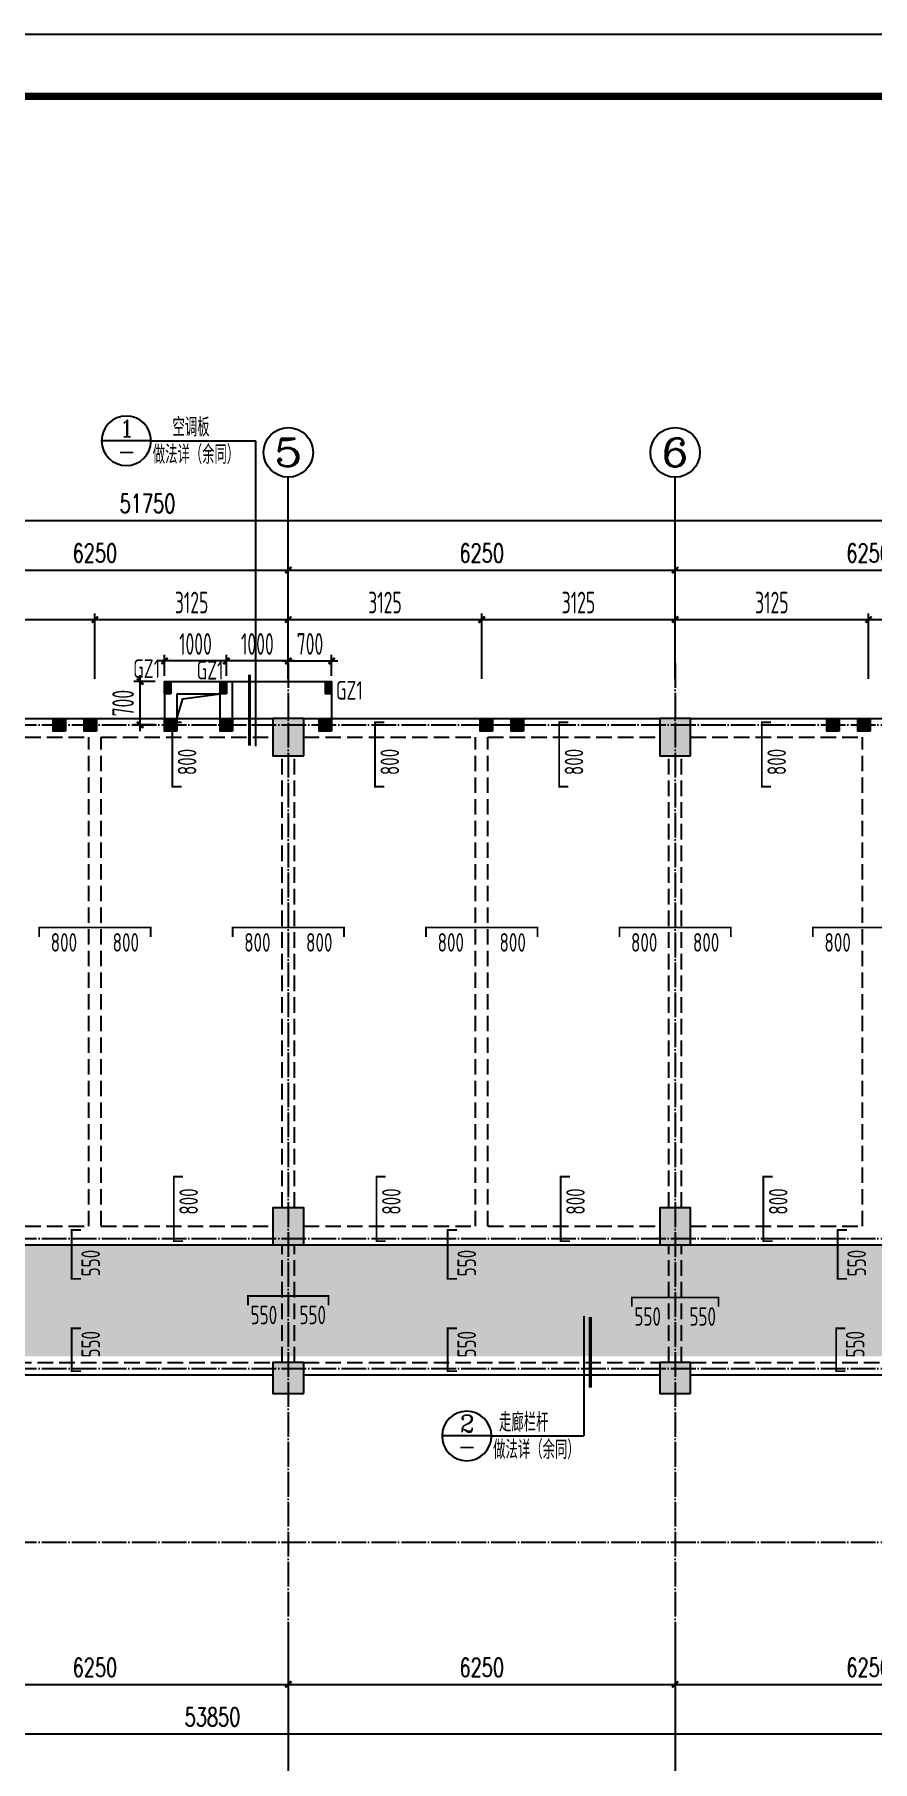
# Model space of a CAD drawing. Extents: x 139600 to 234074, y -135459 to 284050.
# Drawn here: x 174150 to 187688, y -72845 to -44950 of the extents above; entities that cross this region are included whole.
import ezdxf
from ezdxf.enums import TextEntityAlignment as Align

# ---------------------------------------------------------------- set-up
doc = ezdxf.new("R2010")
doc.units = 0
doc.header["$LTSCALE"] = 100
for name, pattern in [('DASHED', [0.75, 0.5, -0.25]), ('DOTE', [2.42, 2, -0.2, 0.02, -0.2]), ('HIDDEN', [7, 5, -2])]:
    doc.linetypes.add(name, pattern=pattern)
doc.layers.get('0').update_dxf_attribs({"linetype": 'CONTINUOUS'})
doc.layers.get('Defpoints').update_dxf_attribs({"linetype": 'CONTINUOUS'})
for name, color, linetype in [('AXIS', 3, 'CONTINUOUS'), ('AXIS_TEXT', 7, 'CONTINUOUS'), ('BEAM', 4, 'DASHED'), ('BEAM_CON', 4, 'CONTINUOUS'), ('B挑板&檐线', 6, 'CONTINUOUS'), ('B板筋标注', 7, 'CONTINUOUS'), ('B板细部尺寸标注', 9, 'CONTINUOUS'), ('COLU', 7, 'CONTINUOUS'), ('DOTE', 8, 'DOTE'), ('D大样&索引', 7, 'CONTINUOUS'), ('D洞口边线', 6, 'CONTINUOUS'), ('FSK_FREIN', 2, 'CONTINUOUS'), ('FSK_FTEXT', 4, 'CONTINUOUS'), ('GZ', 2, 'CONTINUOUS'), ('图框', 7, 'CONTINUOUS')]:
    doc.layers.add(name, color=color, linetype=linetype)
doc.styles.add('_TCH_AXIS', font='COMPLEX', dxfattribs={"bigfont": 'GBCBIG'})
doc.styles.add('_TCH_DIM', font='tssdeng.shx', dxfattribs={"width": 0.7, "bigfont": '1.shx'})
doc.styles.add('_TCH_DIM_T3', font='simplex_.ttf', dxfattribs={"width": 0.705882, "bigfont": 'GBCBIG'})
doc.styles.add('BW_Rein', font='Tssdeng.shx', dxfattribs={"width": 0.7, "bigfont": 'hztxt.shx'})
doc.styles.add('COMP', font='COMPLEX', dxfattribs={"bigfont": 'hztxt'})
doc.styles.add('COMPLEX', font='COMPLEX')
doc.styles.add('TSSD_Dimension', font='tssdeng.shx', dxfattribs={"width": 0.62, "bigfont": '1.shx'})
doc.styles.add('TSSD_Rein', font='Tssdeng.shx', dxfattribs={"width": 0.7, "bigfont": '1.shx'})
doc.dimstyles.new('_TCH_ARCH&&100', dxfattribs={"dimtxt": 297.5, "dimasz": 100, "dimexe": 250, "dimexo": 300, "dimgap": 126.25, "dimtad": 1, "dimdec": 0, "dimzin": 0, "dimdsep": 46, "dimtxsty": '_TCH_DIM_T3', "dimblk": 'ARCHTICK', "dimcen": 0.09, "dimclrt": 7, "dimazin": 2, "dimtfac": 1, "dimtdec": 0, "dimtix": 1, "dimtmove": 2, "dimatfit": 3, "dimfxl": 1, "dimtolj": 1, "dimtzin": 0, "dimarcsym": 0})
doc.dimstyles.new('TSSD_100_100', dxfattribs={"dimtxt": 350, "dimasz": 100, "dimexe": 100, "dimexo": 250, "dimgap": 100, "dimtad": 1, "dimdec": 0, "dimzin": 0, "dimdsep": 46, "dimtxsty": 'TSSD_Dimension', "dimblk": 'ARCHTICK', "dimblk1": 'ARCHTICK', "dimblk2": 'ARCHTICK', "dimcen": 0, "dimdle": 100, "dimclrt": 7, "dimadec": 0, "dimazin": 0, "dimtfac": 1, "dimtdec": 0, "dimtix": 1, "dimtmove": 2, "dimatfit": 3, "dimfxl": 1, "dimtolj": 1, "dimtzin": 0, "dimarcsym": 0})
doc.dimstyles.new('TSSD_100_100$0', dxfattribs={"dimtxt": 350, "dimasz": 150, "dimexe": 100, "dimexo": 50, "dimgap": 100, "dimtad": 1, "dimdec": 0, "dimzin": 0, "dimdsep": 46, "dimtxsty": 'TSSD_Rein', "dimblk": 'OBLIQUE', "dimcen": 0, "dimdle": 100, "dimclrt": 7, "dimadec": 0, "dimazin": 0, "dimtfac": 1, "dimtdec": 0, "dimtix": 1, "dimtmove": 2, "dimatfit": 3, "dimfxl": 250, "dimtolj": 1, "dimtzin": 0, "dimarcsym": 0})

# ---------------------------------------------------------------- blocks, each defined once
blk = doc.blocks.new('_AXISO')
blk.add_circle((0, 0), 0.5)
at = {"layer": 'AXIS_TEXT', "style": 'COMPLEX', "width": 1.041667}
blk.add_attdef('A', text='', height=0.56, dxfattribs=at).set_placement((-0.25, -0.28), (0.25, -0.28), align=Align.FIT)
blk = doc.blocks.new('_ArchTick')
at = {"color": 0, "linetype": 'ByBlock', "const_width": 0.4}
blk.add_lwpolyline([(-0.5, -0.5), (0.5, 0.5)], dxfattribs=at)
blk = doc.blocks.new('*D64')
at = {"layer": 'AXIS', "color": 0, "lineweight": -2}
for p, q in [((172000, -54800), (172000, -53350)), ((178250, -54800), (178250, -53350)), ((172000, -53600), (178250, -53600))]:
    blk.add_line(p, q, dxfattribs=at)
at = {"layer": 'Defpoints', "color": 0}
for p in [(178250, -53600), (172000, -55100), (178250, -55100)]:
    blk.add_point(p, dxfattribs=at)
at = {"layer": 'AXIS', "color": 0, "lineweight": -2, "xscale": 100, "yscale": 100, "zscale": 100, "rotation": 180}
blk.add_blockref('_ArchTick', (172000, -53600), dxfattribs=at)
at = {"layer": 'AXIS', "color": 0, "lineweight": -2, "xscale": 100, "yscale": 100, "zscale": 100}
blk.add_blockref('_ArchTick', (178250, -53600), dxfattribs=at)
at = {"layer": 'AXIS', "color": 7, "insert": (175125, -53325), "char_height": 297.5, "attachment_point": 5, "style": '_TCH_DIM_T3'}
blk.add_mtext('\\A1;6250', dxfattribs=at)
blk = doc.blocks.new('*D65')
at = {"layer": 'AXIS', "color": 0, "lineweight": -2}
for p, q in [((178250, -54800), (178250, -53350)), ((184500, -54800), (184500, -53350)), ((178250, -53600), (184500, -53600))]:
    blk.add_line(p, q, dxfattribs=at)
at = {"layer": 'Defpoints', "color": 0}
for p in [(184500, -53600), (178250, -55100), (184500, -55100)]:
    blk.add_point(p, dxfattribs=at)
at = {"layer": 'AXIS', "color": 0, "lineweight": -2, "xscale": 100, "yscale": 100, "zscale": 100, "rotation": 180}
blk.add_blockref('_ArchTick', (178250, -53600), dxfattribs=at)
at = {"layer": 'AXIS', "color": 0, "lineweight": -2, "xscale": 100, "yscale": 100, "zscale": 100}
blk.add_blockref('_ArchTick', (184500, -53600), dxfattribs=at)
at = {"layer": 'AXIS', "color": 7, "insert": (181375, -53325), "char_height": 297.5, "attachment_point": 5, "style": '_TCH_DIM_T3'}
blk.add_mtext('\\A1;6250', dxfattribs=at)
blk = doc.blocks.new('*D66')
at = {"layer": 'AXIS', "color": 0, "lineweight": -2}
for p, q in [((184500, -54800), (184500, -53350)), ((190750, -54800), (190750, -53350)), ((184500, -53600), (190750, -53600))]:
    blk.add_line(p, q, dxfattribs=at)
at = {"layer": 'Defpoints', "color": 0}
for p in [(190750, -53600), (184500, -55100), (190750, -55100)]:
    blk.add_point(p, dxfattribs=at)
at = {"layer": 'AXIS', "color": 0, "lineweight": -2, "xscale": 100, "yscale": 100, "zscale": 100, "rotation": 180}
blk.add_blockref('_ArchTick', (184500, -53600), dxfattribs=at)
at = {"layer": 'AXIS', "color": 0, "lineweight": -2, "xscale": 100, "yscale": 100, "zscale": 100}
blk.add_blockref('_ArchTick', (190750, -53600), dxfattribs=at)
at = {"layer": 'AXIS', "color": 7, "insert": (187625, -53325), "char_height": 297.5, "attachment_point": 5, "style": '_TCH_DIM_T3'}
blk.add_mtext('\\A1;6250', dxfattribs=at)
blk = doc.blocks.new('*D70')
at = {"layer": 'AXIS', "color": 0, "lineweight": -2}
for p, q in [((172000, -70900), (172000, -71850)), ((178250, -70900), (178250, -71850)), ((172000, -71600), (178250, -71600))]:
    blk.add_line(p, q, dxfattribs=at)
at = {"layer": 'Defpoints', "color": 0}
for p in [(172000, -70600), (178250, -70600), (178250, -71600)]:
    blk.add_point(p, dxfattribs=at)
at = {"layer": 'AXIS', "color": 0, "lineweight": -2, "xscale": 100, "yscale": 100, "zscale": 100, "rotation": 180}
blk.add_blockref('_ArchTick', (172000, -71600), dxfattribs=at)
at = {"layer": 'AXIS', "color": 0, "lineweight": -2, "xscale": 100, "yscale": 100, "zscale": 100}
blk.add_blockref('_ArchTick', (178250, -71600), dxfattribs=at)
at = {"layer": 'AXIS', "color": 7, "insert": (175125, -71325), "char_height": 297.5, "attachment_point": 5, "style": '_TCH_DIM_T3'}
blk.add_mtext('\\A1;6250', dxfattribs=at)
blk = doc.blocks.new('*D71')
at = {"layer": 'AXIS', "color": 0, "lineweight": -2}
for p, q in [((178250, -70900), (178250, -71850)), ((184500, -70900), (184500, -71850)), ((178250, -71600), (184500, -71600))]:
    blk.add_line(p, q, dxfattribs=at)
at = {"layer": 'Defpoints', "color": 0}
for p in [(178250, -70600), (184500, -70600), (184500, -71600)]:
    blk.add_point(p, dxfattribs=at)
at = {"layer": 'AXIS', "color": 0, "lineweight": -2, "xscale": 100, "yscale": 100, "zscale": 100, "rotation": 180}
blk.add_blockref('_ArchTick', (178250, -71600), dxfattribs=at)
at = {"layer": 'AXIS', "color": 0, "lineweight": -2, "xscale": 100, "yscale": 100, "zscale": 100}
blk.add_blockref('_ArchTick', (184500, -71600), dxfattribs=at)
at = {"layer": 'AXIS', "color": 7, "insert": (181375, -71325), "char_height": 297.5, "attachment_point": 5, "style": '_TCH_DIM_T3'}
blk.add_mtext('\\A1;6250', dxfattribs=at)
blk = doc.blocks.new('*D72')
at = {"layer": 'AXIS', "color": 0, "lineweight": -2}
for p, q in [((184500, -70900), (184500, -71850)), ((190750, -70900), (190750, -71850)), ((184500, -71600), (190750, -71600))]:
    blk.add_line(p, q, dxfattribs=at)
at = {"layer": 'Defpoints', "color": 0}
for p in [(184500, -70600), (190750, -70600), (190750, -71600)]:
    blk.add_point(p, dxfattribs=at)
at = {"layer": 'AXIS', "color": 0, "lineweight": -2, "xscale": 100, "yscale": 100, "zscale": 100, "rotation": 180}
blk.add_blockref('_ArchTick', (184500, -71600), dxfattribs=at)
at = {"layer": 'AXIS', "color": 0, "lineweight": -2, "xscale": 100, "yscale": 100, "zscale": 100}
blk.add_blockref('_ArchTick', (190750, -71600), dxfattribs=at)
at = {"layer": 'AXIS', "color": 7, "insert": (187625, -71325), "char_height": 297.5, "attachment_point": 5, "style": '_TCH_DIM_T3'}
blk.add_mtext('\\A1;6250', dxfattribs=at)
blk = doc.blocks.new('*D74')
at = {"layer": 'AXIS', "color": 0, "lineweight": -2}
for p, q in [((150100, -54800), (150100, -52550)), ((201850, -54800), (201850, -52550)), ((150100, -52800), (201850, -52800))]:
    blk.add_line(p, q, dxfattribs=at)
at = {"layer": 'Defpoints', "color": 0}
for p in [(201850, -52800), (150100, -55100), (201850, -55100)]:
    blk.add_point(p, dxfattribs=at)
at = {"layer": 'AXIS', "color": 0, "lineweight": -2, "xscale": 100, "yscale": 100, "zscale": 100, "rotation": 180}
blk.add_blockref('_ArchTick', (150100, -52800), dxfattribs=at)
at = {"layer": 'AXIS', "color": 0, "lineweight": -2, "xscale": 100, "yscale": 100, "zscale": 100}
blk.add_blockref('_ArchTick', (201850, -52800), dxfattribs=at)
at = {"layer": 'AXIS', "color": 7, "insert": (175975, -52525), "char_height": 297.5, "attachment_point": 5, "style": '_TCH_DIM_T3'}
blk.add_mtext('\\A1;51750', dxfattribs=at)
blk = doc.blocks.new('*D79')
at = {"layer": 'AXIS', "color": 0, "lineweight": -2}
for p, q in [((150100, -70900), (150100, -72650)), ((203950, -70900), (203950, -72650)), ((150100, -72400), (203950, -72400))]:
    blk.add_line(p, q, dxfattribs=at)
at = {"layer": 'Defpoints', "color": 0}
for p in [(150100, -70600), (203950, -70600), (203950, -72400)]:
    blk.add_point(p, dxfattribs=at)
at = {"layer": 'AXIS', "color": 0, "lineweight": -2, "xscale": 100, "yscale": 100, "zscale": 100, "rotation": 180}
blk.add_blockref('_ArchTick', (150100, -72400), dxfattribs=at)
at = {"layer": 'AXIS', "color": 0, "lineweight": -2, "xscale": 100, "yscale": 100, "zscale": 100}
blk.add_blockref('_ArchTick', (203950, -72400), dxfattribs=at)
at = {"layer": 'AXIS', "color": 7, "insert": (177025, -72125), "char_height": 297.5, "attachment_point": 5, "style": '_TCH_DIM_T3'}
blk.add_mtext('\\A1;53850', dxfattribs=at)
blk = doc.blocks.new('*D87')
at = {"layer": 'B板细部尺寸标注', "color": 0, "lineweight": -2}
for p, q in [((175125, -55355), (175125, -54300)), ((178250, -55355), (178250, -54300)), ((175025, -54400), (178350, -54400))]:
    blk.add_line(p, q, dxfattribs=at)
at = {"layer": 'Defpoints', "color": 0}
for p in [(178250, -54400), (175125, -55605), (178250, -55605)]:
    blk.add_point(p, dxfattribs=at)
at = {"layer": 'B板细部尺寸标注', "color": 0, "lineweight": -2, "xscale": 100, "yscale": 100, "zscale": 100, "rotation": 180}
blk.add_blockref('_ArchTick', (175125, -54400), dxfattribs=at)
at = {"layer": 'B板细部尺寸标注', "color": 0, "lineweight": -2, "xscale": 100, "yscale": 100, "zscale": 100}
blk.add_blockref('_ArchTick', (178250, -54400), dxfattribs=at)
at = {"layer": 'B板细部尺寸标注', "color": 7, "insert": (176688, -54125), "char_height": 350, "attachment_point": 5, "style": 'TSSD_Dimension'}
blk.add_mtext('\\A1;3125', dxfattribs=at)
blk = doc.blocks.new('*D88')
at = {"layer": 'B板细部尺寸标注', "color": 0, "lineweight": -2}
for p, q in [((172000, -55355), (172000, -54300)), ((175125, -55355), (175125, -54300)), ((171900, -54400), (175225, -54400))]:
    blk.add_line(p, q, dxfattribs=at)
at = {"layer": 'Defpoints', "color": 0}
for p in [(175125, -54400), (172000, -55605), (175125, -55605)]:
    blk.add_point(p, dxfattribs=at)
at = {"layer": 'B板细部尺寸标注', "color": 0, "lineweight": -2, "xscale": 100, "yscale": 100, "zscale": 100, "rotation": 180}
blk.add_blockref('_ArchTick', (172000, -54400), dxfattribs=at)
at = {"layer": 'B板细部尺寸标注', "color": 0, "lineweight": -2, "xscale": 100, "yscale": 100, "zscale": 100}
blk.add_blockref('_ArchTick', (175125, -54400), dxfattribs=at)
at = {"layer": 'B板细部尺寸标注', "color": 7, "insert": (173562, -54125), "char_height": 350, "attachment_point": 5, "style": 'TSSD_Dimension'}
blk.add_mtext('\\A1;3125', dxfattribs=at)
blk = doc.blocks.new('*D97')
at = {"layer": 'B板细部尺寸标注', "color": 0, "lineweight": -2}
for p, q in [((181375, -55355), (181375, -54300)), ((184500, -55355), (184500, -54300)), ((181275, -54400), (184600, -54400))]:
    blk.add_line(p, q, dxfattribs=at)
at = {"layer": 'Defpoints', "color": 0}
for p in [(184500, -54400), (181375, -55605), (184500, -55605)]:
    blk.add_point(p, dxfattribs=at)
at = {"layer": 'B板细部尺寸标注', "color": 0, "lineweight": -2, "xscale": 100, "yscale": 100, "zscale": 100, "rotation": 180}
blk.add_blockref('_ArchTick', (181375, -54400), dxfattribs=at)
at = {"layer": 'B板细部尺寸标注', "color": 0, "lineweight": -2, "xscale": 100, "yscale": 100, "zscale": 100}
blk.add_blockref('_ArchTick', (184500, -54400), dxfattribs=at)
at = {"layer": 'B板细部尺寸标注', "color": 7, "insert": (182938, -54125), "char_height": 350, "attachment_point": 5, "style": 'TSSD_Dimension'}
blk.add_mtext('\\A1;3125', dxfattribs=at)
blk = doc.blocks.new('*D98')
at = {"layer": 'B板细部尺寸标注', "color": 0, "lineweight": -2}
for p, q in [((178250, -55355), (178250, -54300)), ((181375, -55355), (181375, -54300)), ((178150, -54400), (181475, -54400))]:
    blk.add_line(p, q, dxfattribs=at)
at = {"layer": 'Defpoints', "color": 0}
for p in [(181375, -54400), (178250, -55605), (181375, -55605)]:
    blk.add_point(p, dxfattribs=at)
at = {"layer": 'B板细部尺寸标注', "color": 0, "lineweight": -2, "xscale": 100, "yscale": 100, "zscale": 100, "rotation": 180}
blk.add_blockref('_ArchTick', (178250, -54400), dxfattribs=at)
at = {"layer": 'B板细部尺寸标注', "color": 0, "lineweight": -2, "xscale": 100, "yscale": 100, "zscale": 100}
blk.add_blockref('_ArchTick', (181375, -54400), dxfattribs=at)
at = {"layer": 'B板细部尺寸标注', "color": 7, "insert": (179812, -54125), "char_height": 350, "attachment_point": 5, "style": 'TSSD_Dimension'}
blk.add_mtext('\\A1;3125', dxfattribs=at)
blk = doc.blocks.new('*D99')
at = {"layer": 'B板细部尺寸标注', "color": 0, "lineweight": -2}
for p, q in [((187625, -55355), (187625, -54300)), ((190750, -55355), (190750, -54300)), ((187525, -54400), (190850, -54400))]:
    blk.add_line(p, q, dxfattribs=at)
at = {"layer": 'Defpoints', "color": 0}
for p in [(190750, -54400), (187625, -55605), (190750, -55605)]:
    blk.add_point(p, dxfattribs=at)
at = {"layer": 'B板细部尺寸标注', "color": 0, "lineweight": -2, "xscale": 100, "yscale": 100, "zscale": 100, "rotation": 180}
blk.add_blockref('_ArchTick', (187625, -54400), dxfattribs=at)
at = {"layer": 'B板细部尺寸标注', "color": 0, "lineweight": -2, "xscale": 100, "yscale": 100, "zscale": 100}
blk.add_blockref('_ArchTick', (190750, -54400), dxfattribs=at)
at = {"layer": 'B板细部尺寸标注', "color": 7, "insert": (189188, -54125), "char_height": 350, "attachment_point": 5, "style": 'TSSD_Dimension'}
blk.add_mtext('\\A1;3125', dxfattribs=at)
blk = doc.blocks.new('*D100')
at = {"layer": 'B板细部尺寸标注', "color": 0, "lineweight": -2}
for p, q in [((184500, -55355), (184500, -54300)), ((187625, -55355), (187625, -54300)), ((184400, -54400), (187725, -54400))]:
    blk.add_line(p, q, dxfattribs=at)
at = {"layer": 'Defpoints', "color": 0}
for p in [(187625, -54400), (184500, -55605), (187625, -55605)]:
    blk.add_point(p, dxfattribs=at)
at = {"layer": 'B板细部尺寸标注', "color": 0, "lineweight": -2, "xscale": 100, "yscale": 100, "zscale": 100, "rotation": 180}
blk.add_blockref('_ArchTick', (184500, -54400), dxfattribs=at)
at = {"layer": 'B板细部尺寸标注', "color": 0, "lineweight": -2, "xscale": 100, "yscale": 100, "zscale": 100}
blk.add_blockref('_ArchTick', (187625, -54400), dxfattribs=at)
at = {"layer": 'B板细部尺寸标注', "color": 7, "insert": (186062, -54125), "char_height": 350, "attachment_point": 5, "style": 'TSSD_Dimension'}
blk.add_mtext('\\A1;3125', dxfattribs=at)
blk = doc.blocks.new('A$C000F6301')
at = {"layer": 'D大样&索引', "color": 6}
blk.add_line((0, 0), (800, 0), dxfattribs=at)
blk.add_circle((400, 0), 400, dxfattribs=at)
blk = doc.blocks.new('A2+1_2')
at = {"layer": '图框'}
blk.add_lwpolyline([(0, 0), (89100, 0), (89100, 42000), (0, 42000)], close=True, dxfattribs=at)
at = {"layer": '图框', "const_width": 120}
blk.add_lwpolyline([(2500, 1000), (88100, 1000), (88100, 41000), (2500, 41000)], close=True, dxfattribs=at)
blk = doc.blocks.new('*D1685')
at = {"layer": 'B板细部尺寸标注', "color": 0, "lineweight": -2}
for p, q in [((176100, -55400), (175756, -55400)), ((175856, -56200), (175856, -55300)), ((176100, -56100), (175756, -56100))]:
    blk.add_line(p, q, dxfattribs=at)
at = {"layer": 'Defpoints', "color": 0}
for p in [(175856, -55400), (176350, -55400), (176350, -56100)]:
    blk.add_point(p, dxfattribs=at)
at = {"layer": 'B板细部尺寸标注', "color": 0, "lineweight": -2, "xscale": 100, "yscale": 100, "zscale": 100}
for p, rotation in [((175856, -55400), 90), ((175856, -56100), 270)]:
    blk.add_blockref('_ArchTick', p, dxfattribs=dict(at, rotation=rotation))
at = {"layer": 'B板细部尺寸标注', "color": 7, "insert": (175581, -55750), "char_height": 350, "attachment_point": 5, "rotation": 90, "style": 'TSSD_Dimension'}
blk.add_mtext('\\A1;700', dxfattribs=at)
blk = doc.blocks.new('*D1686')
at = {"layer": 'B板细部尺寸标注', "color": 0, "lineweight": -2}
for p, q in [((178150, -55069), (179050, -55069)), ((178250, -55307), (178250, -54969)), ((178950, -55307), (178950, -54969))]:
    blk.add_line(p, q, dxfattribs=at)
at = {"layer": 'Defpoints', "color": 0}
for p in [(178950, -55069), (178250, -55557), (178950, -55557)]:
    blk.add_point(p, dxfattribs=at)
at = {"layer": 'B板细部尺寸标注', "color": 0, "lineweight": -2, "xscale": 100, "yscale": 100, "zscale": 100, "rotation": 180}
blk.add_blockref('_ArchTick', (178250, -55069), dxfattribs=at)
at = {"layer": 'B板细部尺寸标注', "color": 0, "lineweight": -2, "xscale": 100, "yscale": 100, "zscale": 100}
blk.add_blockref('_ArchTick', (178950, -55069), dxfattribs=at)
at = {"layer": 'B板细部尺寸标注', "color": 7, "insert": (178600, -54794), "char_height": 350, "attachment_point": 5, "style": 'TSSD_Dimension'}
blk.add_mtext('\\A1;700', dxfattribs=at)
blk = doc.blocks.new('*D1687')
at = {"layer": 'B板细部尺寸标注', "color": 0, "lineweight": -2}
for p, q in [((178350, -55069), (177150, -55069)), ((177250, -55307), (177250, -54969)), ((178250, -55307), (178250, -54969))]:
    blk.add_line(p, q, dxfattribs=at)
at = {"layer": 'Defpoints', "color": 0}
for p in [(177250, -55069), (177250, -55557), (178250, -55557)]:
    blk.add_point(p, dxfattribs=at)
at = {"layer": 'B板细部尺寸标注', "color": 0, "lineweight": -2, "xscale": 100, "yscale": 100, "zscale": 100, "rotation": 180}
blk.add_blockref('_ArchTick', (177250, -55069), dxfattribs=at)
at = {"layer": 'B板细部尺寸标注', "color": 0, "lineweight": -2, "xscale": 100, "yscale": 100, "zscale": 100}
blk.add_blockref('_ArchTick', (178250, -55069), dxfattribs=at)
at = {"layer": 'B板细部尺寸标注', "color": 7, "insert": (177750, -54794), "char_height": 350, "attachment_point": 5, "style": 'TSSD_Dimension'}
blk.add_mtext('\\A1;1000', dxfattribs=at)
blk = doc.blocks.new('*D1688')
at = {"layer": 'B板细部尺寸标注', "color": 0, "lineweight": -2}
for p, q in [((177350, -55069), (176150, -55069)), ((176250, -55307), (176250, -54969)), ((177250, -55307), (177250, -54969))]:
    blk.add_line(p, q, dxfattribs=at)
at = {"layer": 'Defpoints', "color": 0}
for p in [(176250, -55069), (176250, -55557), (177250, -55557)]:
    blk.add_point(p, dxfattribs=at)
at = {"layer": 'B板细部尺寸标注', "color": 0, "lineweight": -2, "xscale": 100, "yscale": 100, "zscale": 100, "rotation": 180}
blk.add_blockref('_ArchTick', (176250, -55069), dxfattribs=at)
at = {"layer": 'B板细部尺寸标注', "color": 0, "lineweight": -2, "xscale": 100, "yscale": 100, "zscale": 100}
blk.add_blockref('_ArchTick', (177250, -55069), dxfattribs=at)
at = {"layer": 'B板细部尺寸标注', "color": 7, "insert": (176750, -54794), "char_height": 350, "attachment_point": 5, "style": 'TSSD_Dimension'}
blk.add_mtext('\\A1;1000', dxfattribs=at)
blk = doc.blocks.new('GZ')
at = {"layer": 'GZ'}
blk.add_hatch(color=252, dxfattribs=at).paths.add_polyline_path([(200, 0), (0, 0), (0, 200), (200, 200)])
at = {"layer": 'GZ', "color": 2}
blk.add_lwpolyline([(200, 0), (0, 0), (0, 200), (200, 200)], close=True, dxfattribs=at)
blk = doc.blocks.new('GZ1')
at = {"layer": 'GZ'}
blk.add_hatch(color=252, dxfattribs=at).paths.add_polyline_path([(100, 200), (0, 200), (0, 0), (100, 0)])
at = {"layer": 'GZ', "color": 2}
blk.add_lwpolyline([(100, 0), (0, 0), (0, 200), (100, 200)], close=True, dxfattribs=at)
blk = doc.blocks.new('A$C7B5C40C7')
at = {"layer": 'GZ'}
for name, p in [('GZ1', (26250, 400)), ('GZ1', (27150, 400)), ('GZ1', (28850, 400)), ('GZ', (24450, -200)), ('GZ', (24950, -200)), ('GZ', (31350, -200)), ('GZ', (31850, -200)), ('GZ', (36950, -200)), ('GZ', (37450, -200)), ('GZ', (26250, -200)), ('GZ', (27150, -200)), ('GZ', (28750, -200))]:
    blk.add_blockref(name, p, dxfattribs=at)
at = {"layer": 'GZ', "color": 2, "style": '_TCH_DIM', "width": 0.705882}
for p in [(25744, 657), (26769, 632), (29019, 307)]:
    blk.add_text('GZ1', height=300, dxfattribs=at).set_placement(p)

msp = doc.modelspace()

# ---------------------------------------------------------------- hatches: boundary and pattern name
at = {"layer": 'B板筋标注'}
h = msp.add_hatch(dxfattribs=at)
h.set_pattern_fill('CROSS', color=6, scale=50, style=0)
h.set_pattern_definition([(0, (150000, 47000), (317.5, 317.5), [158.75, -476.25]), (90, (150079.38, 46920.62), (-317.5, 317.5), [158.75, -476.25])])
h.paths.add_polyline_path([(150300, -66300), (190650, -66300), (190650, -66500), (205650, -66500), (205650, -64500), (197750, -64500), (197750, -64200), (190950, -64200), (190950, -64500), (150300, -64500)])
at = {"layer": 'COLU'}
for points in [[(178500, -56600), (178500, -56000), (178000, -56000), (178000, -56600)], [(184750, -56600), (184750, -56000), (184250, -56000), (184250, -56600)], [(178500, -64500), (178500, -63900), (178000, -63900), (178000, -64500)], [(184750, -64500), (184750, -63900), (184250, -63900), (184250, -64500)], [(178500, -66900), (178500, -66400), (178000, -66400), (178000, -66900)], [(184750, -66900), (184750, -66400), (184250, -66400), (184250, -66900)]]:
    msp.add_hatch(color=251, dxfattribs=at).paths.add_polyline_path(points)

# ---------------------------------------------------------------- linework, layer by layer
at = {"layer": 'AXIS'}
for p, q in [((178250, -55100), (178250, -52100)), ((184500, -55100), (184500, -52100)), ((178250, -70600), (178250, -73100)), ((184500, -70600), (184500, -73100))]:
    msp.add_line(p, q, dxfattribs=at)
at = {"layer": 'BEAM', "linetype": 'HIDDEN', "ltscale": 0.5}
for p, q in [((172250, -56300), (175025, -56300)), ((175025, -64200), (175025, -56300)), ((175225, -56300), (178000, -56300)), ((175225, -64200), (175225, -56300)), ((178500, -56300), (181275, -56300)), ((181275, -64200), (181275, -56300)), ((181475, -56300), (184250, -56300)), ((181475, -64200), (181475, -56300)), ((184750, -56300), (187525, -56300)), ((187525, -64200), (187525, -56300)), ((178150, -63900), (178150, -56600)), ((178350, -63900), (178350, -56600)), ((184400, -63900), (184400, -56600)), ((184600, -63900), (184600, -56600)), ((172250, -64200), (175025, -64200)), ((175225, -64200), (178000, -64200)), ((178500, -64200), (181275, -64200)), ((181475, -64200), (184250, -64200)), ((184750, -64200), (187525, -64200)), ((178150, -66400), (178150, -64500)), ((178350, -66400), (178350, -64500)), ((184400, -66400), (184400, -64500)), ((184600, -66400), (184600, -64500)), ((172100, -66400), (178000, -66400)), ((178500, -66400), (184250, -66400)), ((184750, -66400), (190650, -66400))]:
    msp.add_line(p, q, dxfattribs=at)
at = {"layer": 'BEAM_CON'}
for p, q in [((176250, -55400), (177350, -55400)), ((176250, -55400), (176250, -56000)), ((177350, -56000), (177350, -55400)), ((176450, -55600), (177150, -55600)), ((176450, -55600), (176450, -56000)), ((177150, -56000), (177150, -55600)), ((172250, -56000), (176250, -56000)), ((176450, -56000), (177150, -56000)), ((177350, -56000), (178000, -56000)), ((178500, -56000), (184250, -56000)), ((184750, -56000), (188750, -56000)), ((172250, -64500), (178000, -64500)), ((178500, -64500), (184250, -64500)), ((184750, -64500), (190650, -64500)), ((172100, -66600), (178000, -66600)), ((178500, -66600), (184250, -66600)), ((184750, -66600), (190650, -66600))]:
    msp.add_line(p, q, dxfattribs=at)
at = {"layer": 'B挑板&檐线'}
msp.add_lwpolyline([(177350, -56000), (177350, -55400), (178950, -55400), (178950, -56000)], dxfattribs=at)
at = {"layer": 'COLU'}
for points in [[(178500, -56600), (178500, -56000), (178000, -56000), (178000, -56600)], [(184750, -56600), (184750, -56000), (184250, -56000), (184250, -56600)], [(178500, -64500), (178500, -63900), (178000, -63900), (178000, -64500)], [(184750, -64500), (184750, -63900), (184250, -63900), (184250, -64500)], [(178500, -66900), (178500, -66400), (178000, -66400), (178000, -66900)], [(184750, -66900), (184750, -66400), (184250, -66400), (184250, -66900)]]:
    msp.add_lwpolyline(points, close=True, dxfattribs=at)
at = {"layer": 'DOTE', "ltscale": 2}
for p, q in [((178250, -55100), (178250, -70600)), ((184500, -55100), (184500, -70600)), ((149100, -56100), (207300, -56100)), ((149100, -64400), (207300, -64400)), ((149100, -66500), (207300, -66500)), ((149100, -69300), (207300, -69300))]:
    msp.add_line(p, q, dxfattribs=at)
at = {"layer": 'D大样&索引', "color": 6}
for p, q in [((176033.1, -51512.5), (177726.6, -51512.5)), ((177726.6, -56446.6), (177726.6, -51512.5)), ((183025.4, -65653.4), (183025.4, -67587.5)), ((181533.1, -67587.5), (183025.4, -67587.5))]:
    msp.add_line(p, q, dxfattribs=at)
at = {"layer": 'D大样&索引', "color": 6, "const_width": 50}
for points in [[(177622.7, -55291.1), (177622.7, -56436.3)], [(183129.3, -66808.9), (183129.3, -65663.7)]]:
    msp.add_lwpolyline(points, dxfattribs=at)
at = {"layer": 'D洞口边线'}
msp.add_lwpolyline([(176450, -56000), (176545.8, -55679.2), (177150, -55600)], dxfattribs=at)
at = {"layer": 'FSK_FREIN', "const_width": 30}
for points in [[(176525, -57100), (176375, -57100), (176375, -56060), (176525, -56060)], [(179800, -57100), (179650, -57100), (179650, -56060), (179800, -56060)], [(182775, -57100), (182625, -57100), (182625, -56060), (182775, -56060)], [(186050, -57100), (185900, -57100), (185900, -56060), (186050, -56060)], [(174225, -59525), (174225, -59375), (176025, -59375), (176025, -59525)], [(177350, -59525), (177350, -59375), (179150, -59375), (179150, -59525)], [(180475, -59525), (180475, -59375), (182275, -59375), (182275, -59525)], [(183600, -59525), (183600, -59375), (185400, -59375), (185400, -59525)], [(186725, -59525), (186725, -59375), (188525, -59375), (188525, -59525)], [(176550, -64440), (176400, -64440), (176400, -63400), (176550, -63400)], [(179825, -64440), (179675, -64440), (179675, -63400), (179825, -63400)], [(182800, -64440), (182650, -64440), (182650, -63400), (182800, -63400)], [(186075, -64440), (185925, -64440), (185925, -63400), (186075, -63400)], [(174900, -65050), (174750, -65050), (174750, -64260), (174900, -64260)], [(180975, -65050), (180825, -65050), (180825, -64260), (180975, -64260)], [(187275, -65050), (187125, -65050), (187125, -64260), (187275, -64260)], [(177600, -65475), (177600, -65325), (178900, -65325), (178900, -65475)], [(183800, -65500), (183800, -65350), (185200, -65350), (185200, -65500)], [(174900, -66540), (174750, -66540), (174750, -65850), (174900, -65850)], [(180975, -66540), (180825, -66540), (180825, -65850), (180975, -65850)], [(187250, -66540), (187100, -66540), (187100, -65850), (187250, -65850)]]:
    msp.add_lwpolyline(points, dxfattribs=at)

# ---------------------------------------------------------------- block references
msp.add_blockref('A2+1_2', (139600, -86950))
at = {"layer": 'AXIS'}
ref = msp.add_blockref('_AXISO', (178250, -51700), dxfattribs=dict(at, xscale=800, yscale=800, zscale=800))
ref.add_attrib('A', '5', dxfattribs={"layer": 'AXIS_TEXT', "height": 452.5, "style": '_TCH_AXIS', "width": 1.5}).set_placement((178023.7, -51926.3), (178476.3, -51926.3), align=Align.FIT)
ref = msp.add_blockref('_AXISO', (184500, -51700), dxfattribs=dict(at, xscale=800, yscale=800, zscale=800))
ref.add_attrib('A', '6', dxfattribs={"layer": 'AXIS_TEXT', "height": 452.5, "style": '_TCH_AXIS', "width": 1.5}).set_placement((184273.7, -51926.3), (184726.3, -51926.3), align=Align.FIT)
at = {"layer": 'D大样&索引', "xscale": -1}
for p in [(176033.1, -51512.5), (181533.1, -67587.5)]:
    msp.add_blockref('A$C000F6301', p, dxfattribs=at)
at = {"layer": 'GZ'}
msp.add_blockref('A$C7B5C40C7', (150000, -56000), dxfattribs=at)

# ---------------------------------------------------------------- texts
at = {"layer": 'D大样&索引', "color": 6, "style": 'COMP'}
for s, p in [('1', (175640.5, -51448.8)), ('-', (175638.3, -51817.1)), ('2', (181140.5, -67523.8)), ('-', (181138.3, -67892.1))]:
    msp.add_text(s, height=275, dxfattribs=at).set_placement(p, align=Align.CENTER)
at = {"layer": 'D大样&索引', "color": 6, "style": 'TSSD_Rein', "width": 0.7}
for s, p in [('空调板', (176379.5, -51441.8)), ('做法详（余同）', (176060, -51883.7)), ('走廊栏杆', (181654.5, -67516.8)), ('做法详（余同）', (181560, -67958.7))]:
    msp.add_text(s, height=300, dxfattribs=at).set_placement(p)
at = {"layer": 'FSK_FTEXT', "style": 'BW_Rein', "width": 0.7}
for p in [(176465, -56700), (179740, -56700), (182715, -56700), (185990, -56700), (176490, -63800), (179765, -63800), (182740, -63800), (186015, -63800)]:
    msp.add_text('800', height=300, rotation=90, dxfattribs=at).set_placement(p, align=Align.TOP_CENTER)
for p in [(174625, -59465), (175625, -59465), (177750, -59465), (178750, -59465), (180875, -59465), (181875, -59465), (184000, -59465), (185000, -59465), (187125, -59465)]:
    msp.add_text('800', height=300, dxfattribs=at).set_placement(p, align=Align.TOP_CENTER)
for p in [(174907.5, -64580), (180982.5, -64580), (187282.5, -64580)]:
    msp.add_text('550', height=300, rotation=90, dxfattribs=at).set_placement(p, align=Align.TOP_RIGHT)
for p in [(178070, -65482.5), (184270, -65507.5)]:
    msp.add_text('550', height=300, dxfattribs=at).set_placement(p, align=Align.TOP_RIGHT)
for p in [(178430, -65482.5), (184730, -65507.5)]:
    msp.add_text('550', height=300, dxfattribs=at).set_placement(p, align=Align.TOP_LEFT)
for p in [(174907.5, -66320), (180982.5, -66320), (187257.5, -66320)]:
    msp.add_text('550', height=300, rotation=90, dxfattribs=at).set_placement(p, align=Align.TOP_LEFT)

# ---------------------------------------------------------------- dimensions: what is measured, and where the dimension line sits
at = {"layer": 'AXIS'}
for p1, p2, distance, picture, middle in [((150100, -55100), (201850, -55100), 2300, '*D74', (175975, -52525)), ((172000, -55100), (178250, -55100), 1500, '*D64', (175125, -53325)), ((178250, -55100), (184500, -55100), 1500, '*D65', (181375, -53325)), ((184500, -55100), (190750, -55100), 1500, '*D66', (187625, -53325)), ((150100, -70600), (203950, -70600), -1800, '*D79', (177025, -72125)), ((172000, -70600), (178250, -70600), -1000, '*D70', (175125, -71325)), ((178250, -70600), (184500, -70600), -1000, '*D71', (181375, -71325)), ((184500, -70600), (190750, -70600), -1000, '*D72', (187625, -71325))]:
    dim = msp.add_aligned_dim(p1=p1, p2=p2, distance=distance, dimstyle='_TCH_ARCH&&100', dxfattribs=at)
    dim.commit()
    dim.dimension.update_dxf_attribs({"geometry": picture, "text_midpoint": middle})
at = {"layer": 'B板细部尺寸标注'}
for base, p1, p2, picture, middle in [((175125, -54400), (172000, -55605.1), (175125, -55605.1), '*D88', (173562.5, -54125)), ((178250, -54400), (175125, -55605.1), (178250, -55605.1), '*D87', (176687.5, -54125)), ((181375, -54400), (178250, -55605.1), (181375, -55605.1), '*D98', (179812.5, -54125)), ((184500, -54400), (181375, -55605.1), (184500, -55605.1), '*D97', (182937.5, -54125)), ((187625, -54400), (184500, -55605.1), (187625, -55605.1), '*D100', (186062.5, -54125)), ((190750, -54400), (187625, -55605.1), (190750, -55605.1), '*D99', (189187.5, -54125)), ((178950, -55069.3), (178250, -55557.3), (178950, -55557.3), '*D1686', (178600, -54794.3))]:
    dim = msp.add_linear_dim(base=base, p1=p1, p2=p2, dimstyle='TSSD_100_100', dxfattribs=at)
    dim.commit()
    dim.dimension.update_dxf_attribs({"geometry": picture, "text_midpoint": middle})
for base, p1, p2, picture, middle in [((176250, -55069.3), (177250, -55557.3), (176250, -55557.3), '*D1688', (176750, -54794.3)), ((177250, -55069.3), (178250, -55557.3), (177250, -55557.3), '*D1687', (177750, -54794.3))]:
    dim = msp.add_linear_dim(base=base, p1=p1, p2=p2, dimstyle='TSSD_100_100$0', override={"dimasz": 100, "dimexo": 250, "dimtxsty": 'TSSD_Dimension', "dimblk": 'ArchTick', "dimblk1": 'ArchTick', "dimblk2": 'ArchTick'}, dxfattribs=at)
    dim.commit()
    dim.dimension.update_dxf_attribs({"geometry": picture, "text_midpoint": middle})
dim = msp.add_linear_dim(base=(175856.2, -55400), p1=(176350.5, -56100), p2=(176350.5, -55400), angle=90, dimstyle='TSSD_100_100', dxfattribs=at)
dim.commit()
dim.dimension.update_dxf_attribs({"geometry": '*D1685', "text_midpoint": (175581.2, -55750)})

doc.saveas('drawing.dxf')
